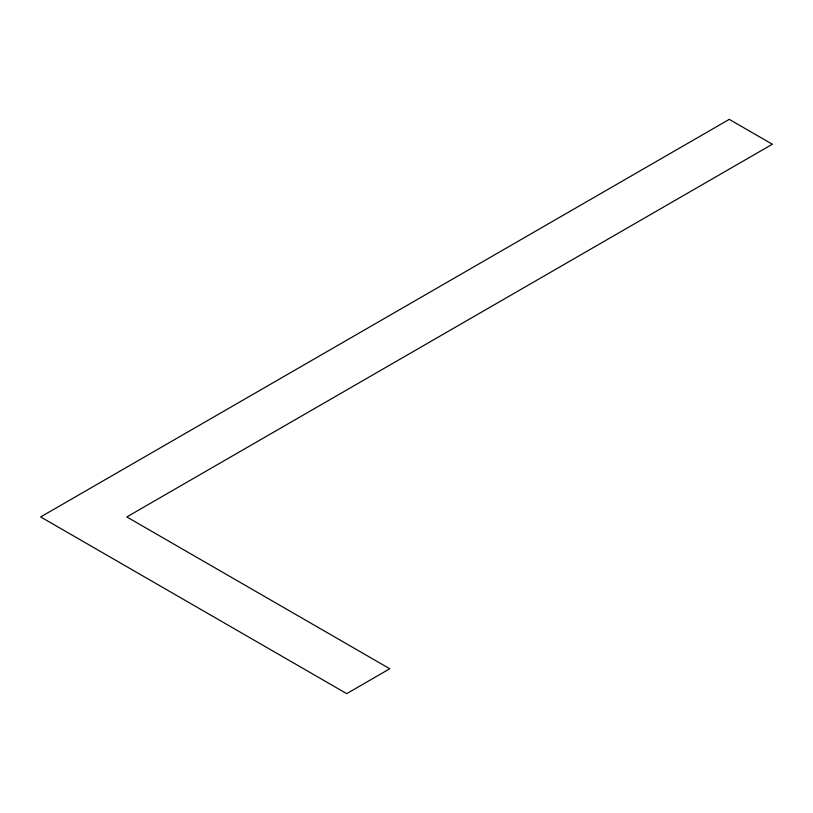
<?xml version="1.0" encoding="UTF-8"?>
<svg xmlns="http://www.w3.org/2000/svg" width="813" height="813" viewBox="0 0 813 813"><rect width="100%" height="100%" fill="white"/><g stroke="black" fill="none" stroke-linecap="round" stroke-linejoin="round"><path stroke-width="1.22" d="M729.271 119.369L40.65 516.936L346.704 693.631L389.783 668.764L126.808 516.936L772.35 144.236L729.271 119.369"/></g></svg>
